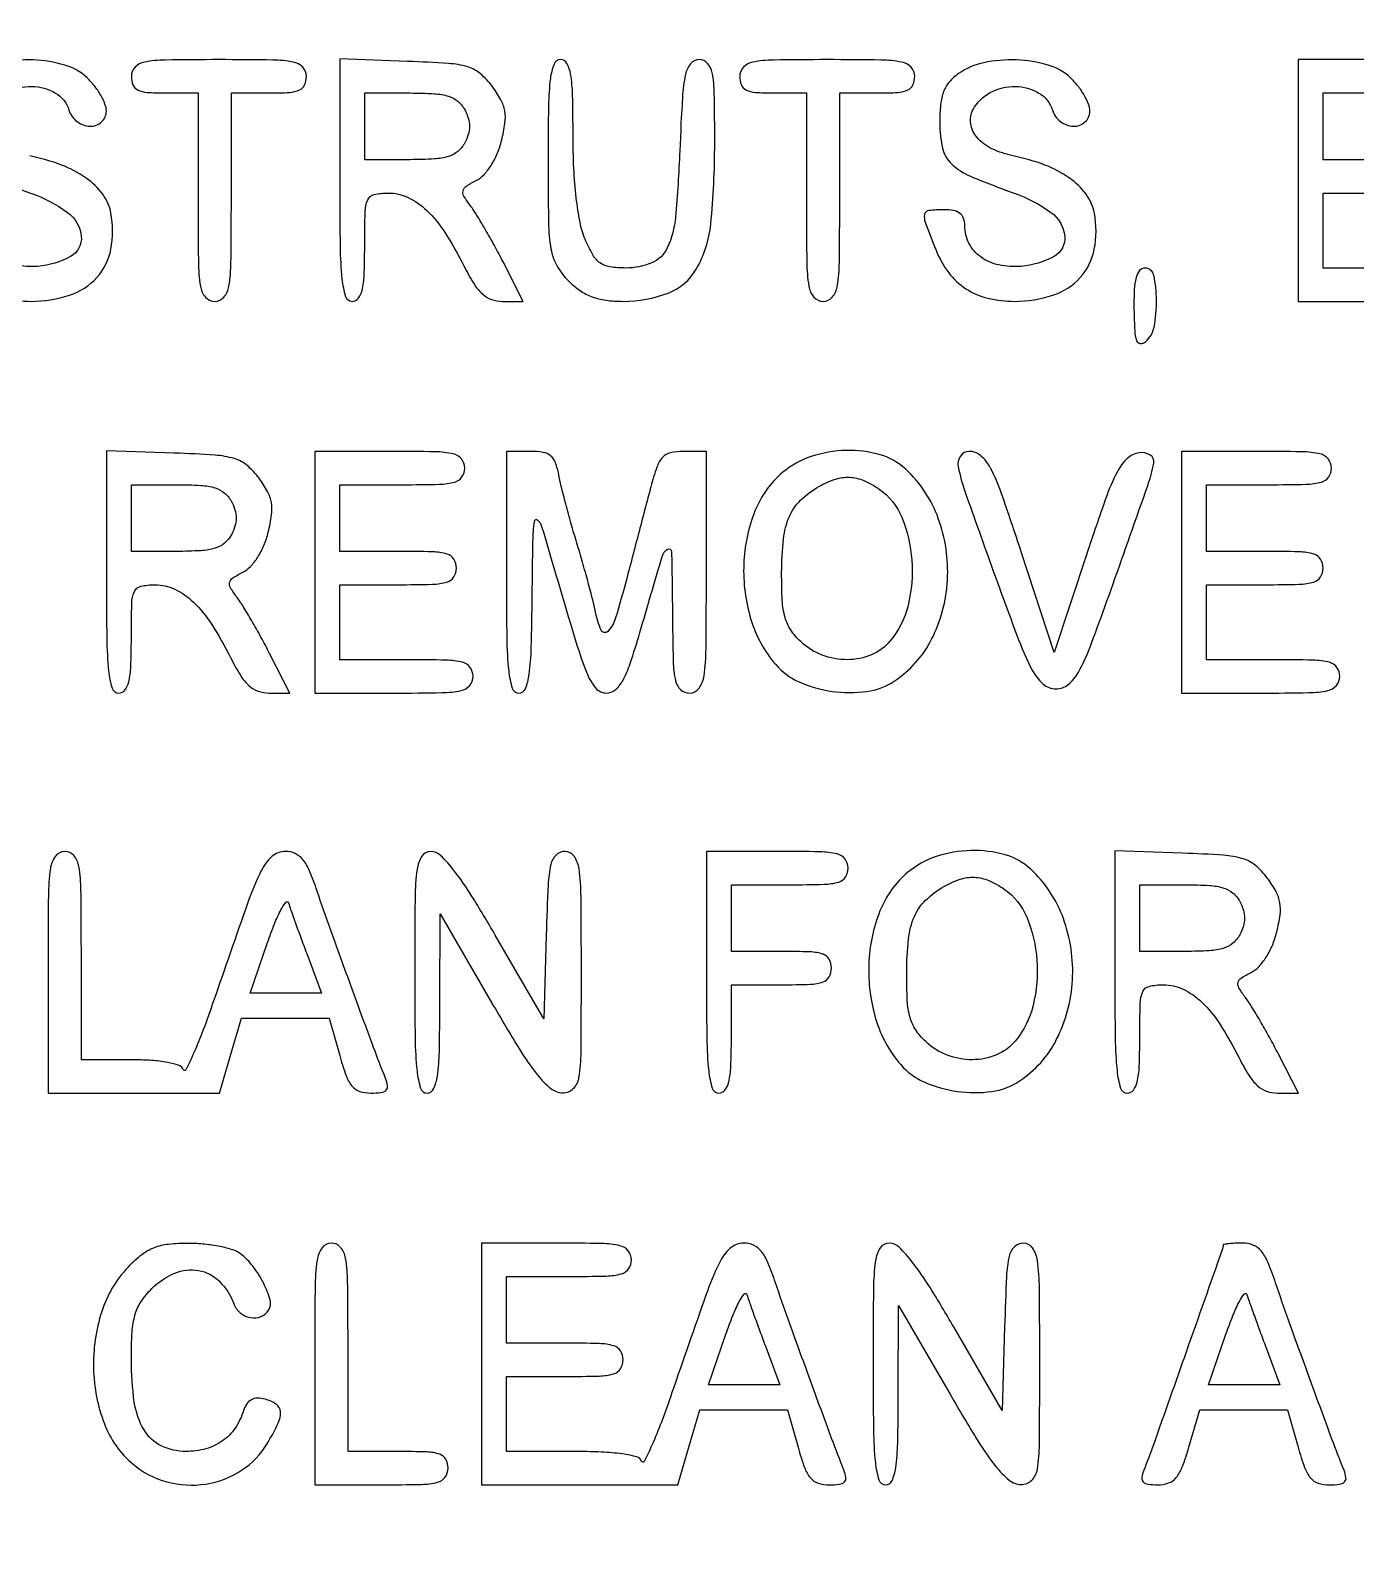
# Model space of a CAD drawing. Extents: x 0 to 1066, y 0 to 761.
# Drawn here: x 856.65 to 870.1, y 282.05 to 297.58 of the extents above; entities that cross this region are included whole.
import ezdxf

# ---------------------------------------------------------------- set-up
doc = ezdxf.new("R2010")
doc.units = 0
doc.header["$MEASUREMENT"] = 0

msp = doc.modelspace()

# ---------------------------------------------------------------- linework, layer by layer
for points in [[(183.390323, 95.266879, 0.000001), (192.989143, 95.254457, 0.000118)], [(479.458836, 95.240684, -0.000004), (502.524384, 95.211821, -0.198594)], [(710.559243, 95.267872, -0.000023), (733.258836, 95.240684, -0.000004), (756.324384, 95.211821, -0.198594)], [(416.092229, 95.24091, -0.000004), (439.072908, 95.212432, -0.198597)], [(542.992229, 95.24091, -0.000004), (565.972908, 95.212432, -0.198597)], [(606.442229, 95.24091, -0.000004), (629.422908, 95.212432, -0.198597)], [(669.892229, 95.24091, -0.000004), (692.872908, 95.212432, -0.198597)], [(856.410437, 296.950003, -0.123853), (856.664831, 297.012498, -0.133716), (856.904153, 296.9459, -0.183571), (857.041673, 296.772472, 0.153609), (857.123587, 296.655812, 0.157876), (857.256616, 296.608661, 0.194842), (857.372596, 296.651972, 0.210147), (857.421, 296.762053, 0.093821), (857.407333, 296.834246, 0.037607), (857.363483, 296.92517, 0.035541), (857.300123, 297.018663, 0.037508), (857.225197, 297.100453, 0.118482), (856.99947, 297.229194, 0.061394), (856.677123, 297.281156, 0.060569), (856.344956, 297.253254, 0.10142)], [(870.2802, 297.2844), (869.5188, 297.2844), (869.5188, 296.0577), (869.5188, 294.831), (870.3225, 294.831, 0.004147)], [(870.3648, 296.2692), (869.7726, 296.2692), (869.7726, 296.6076), (869.7726, 296.946), (870.4071, 296.946, 0.005909)], [(856.38494, 294.863365, 0.059042), (856.658073, 294.831, 0.079385), (857.047277, 294.893186, 0.130563), (857.325088, 295.073824, 0.137881), (857.467228, 295.360302, 0.093265), (857.467428, 295.727047, 0.114024), (857.383895, 295.917928, 0.079467), (857.21487, 296.082686, 0.063948), (856.965522, 296.2145, 0.038754), (856.644366, 296.307234, -0.060203)], [(856.210844, 296.100462, 0.013145), (856.652297, 295.930457, -0.070637), (857.026795, 295.734369, -0.215768), (857.166551, 295.491624, -0.299828), (857.058796, 295.287264, -0.104684), (856.725004, 295.18607, -0.073735), (856.498538, 295.200005, -0.104161)], [(870.4494, 295.1694), (869.7726, 295.1694), (869.7726, 295.5501), (869.7726, 295.9308), (870.3648, 295.9308, 0.006583)]]:
    msp.add_lwpolyline(points, format="xyb")
for points in [[(409.06215, 749.15415), (40.8618, 749.132981), (40.8618, 380.65769), (40.8618, 12.1824), (501.2973, 12.1824), (961.7328, 12.1824), (961.7328, 380.646631), (961.7328, 749.110861), (961.41555, 749.1633, 0.040886), (961.153339, 749.184871, 0.000002), (934.190609, 749.194398, 0.000089), (904.448031, 749.199508, 0.000054), (869.1804, 749.195529, -0.000029), (813.61687, 749.186499, -0.000004), (696.10453, 749.175037, -0.000004), (556.774728, 749.163736, -0.000004)], [(857.6748, 297.1152, 0.094959), (857.691363, 297.028774, 0.184152), (857.73825, 296.977725, 0.098846), (857.831239, 296.95233, 0.017388), (858.0132, 296.946), (858.3516, 296.946), (858.3516, 295.8885, 0.002827), (858.355331, 295.228541, 0.036854), (858.376134, 294.984337, 0.138781), (858.427394, 294.873868, 0.218517), (858.5208, 294.831, 0.218517), (858.614206, 294.873868, 0.138781), (858.665466, 294.984337, 0.036854), (858.686269, 295.228541, 0.002827), (858.69, 295.8885), (858.69, 296.946), (859.0707, 296.946, 0.013964), (859.280458, 296.951859, 0.090841), (859.382663, 296.97655, 0.188085), (859.433234, 297.027595, 0.102588), (859.4514, 297.1152, 0.193568), (859.414202, 297.207685, 0.15568), (859.319213, 297.259221, 0.043488), (859.110205, 297.280467, 0.003595), (858.5631, 297.2844, 0.003595), (858.015995, 297.280467, 0.043488), (857.806988, 297.259221, 0.15568), (857.711998, 297.207685, 0.193568)], [(859.7898, 296.061121, 0.003202), (859.794126, 295.385613, 0.022501), (859.813132, 295.05717, 0.049121), (859.84903, 294.880947, 0.329081), (859.9167, 294.831, 0.232029), (859.978437, 294.86128, 0.108427), (860.017569, 294.9438, 0.047315), (860.038301, 295.099657, 0.00942), (860.0436, 295.3809, -0.00595), (860.047907, 295.742865, -0.096871), (860.073944, 295.860998, -0.238613), (860.13861, 295.914615, -0.056005), (860.282653, 295.9308, -0.111153), (860.484105, 295.885456, -0.081177), (860.67342, 295.754601, -0.058854), (860.85911, 295.527971, -0.025924), (861.050972, 295.19055, 0.021841), (861.150716, 295.011753, 0.069009), (861.23787, 294.906227, 0.100305), (861.330378, 294.850432, 0.085906), (861.442645, 294.831), (861.65385, 294.831), (861.447673, 295.23285, 0.006834), (861.359606, 295.398872, 0.006481), (861.265498, 295.565412, 0.006451), (861.178451, 295.71056, 0.022591), (861.117027, 295.800675, -0.02569), (861.050448, 295.899664, -0.192002), (861.041529, 295.954464, -0.198014), (861.072863, 295.99939, -0.027525), (861.173728, 296.056575, 0.089041), (861.251681, 296.114414, 0.046566), (861.326198, 296.210076, 0.042448), (861.389434, 296.330402, 0.038847), (861.433664, 296.463263, 0.026721), (861.467634, 296.639622, 0.076578), (861.465642, 296.764041, 0.082928), (861.426616, 296.876384, 0.035157), (861.340272, 297.011062, 0.057331), (861.217702, 297.14134, 0.10358), (861.089317, 297.210632, 0.055706), (860.894185, 297.245574, 0.007564), (860.478958, 297.266671), (859.7898, 297.291243)], [(861.9048, 296.265355, 0.003964), (861.909825, 295.631502, 0.037977), (861.93457, 295.362631, 0.086932), (861.99449, 295.193839, 0.067817), (862.112455, 295.038655, 0.045287), (862.229629, 294.94098, 0.061733), (862.351429, 294.877405, 0.057123), (862.492302, 294.842388, 0.032389), (862.667916, 294.831, 0.091481), (863.125683, 294.91546, 0.171956), (863.408483, 295.156325, 0.107033), (863.556519, 295.61613, 0.02456), (863.5968, 296.435683, 0.004091), (863.592658, 296.941882, 0.042042), (863.571704, 297.149879, 0.139542), (863.523441, 297.246871, 0.210994), (863.438467, 297.2844, 0.224554), (863.351966, 297.243489, 0.120063), (863.299604, 297.134607, 0.038088), (863.26881, 296.904674, 0.003955), (863.242025, 296.359462, -0.011778), (863.19835, 295.68571, -0.086058), (863.115504, 295.374262, -0.186836), (862.959786, 295.223354, -0.100409), (862.693824, 295.1694, -0.036356), (862.532066, 295.181177, -0.118728), (862.433154, 295.220881, -0.110433), (862.359163, 295.303102, -0.02926), (862.281183, 295.462783, -0.051176), (862.229626, 295.633361, -0.018965), (862.191264, 295.881597, -0.016895), (862.166692, 296.18199, -0.011958), (862.1586, 296.520283, 0.005918), (862.153805, 296.925443, 0.03524), (862.133938, 297.135897, 0.084231), (862.095749, 297.246437, 0.274093), (862.0317, 297.2844, 0.308918), (861.965515, 297.239195, 0.062189), (861.928584, 297.093409, 0.026926), (861.909283, 296.818339, 0.004053)], [(863.8506, 297.1152, 0.094959), (863.867163, 297.028774, 0.184152), (863.91405, 296.977725, 0.098846), (864.007039, 296.95233, 0.017388), (864.189, 296.946), (864.5274, 296.946), (864.5274, 295.8885, 0.002827), (864.531131, 295.228541, 0.036854), (864.551934, 294.984337, 0.138781), (864.603194, 294.873868, 0.218517), (864.6966, 294.831, 0.218517), (864.790006, 294.873868, 0.138781), (864.841266, 294.984337, 0.036854), (864.862069, 295.228541, 0.002827), (864.8658, 295.8885), (864.8658, 296.946), (865.2465, 296.946, 0.013964), (865.456258, 296.951859, 0.090841), (865.558463, 296.97655, 0.188085), (865.609034, 297.027595, 0.102588), (865.6272, 297.1152, 0.193568), (865.590002, 297.207685, 0.15568), (865.495013, 297.259221, 0.043488), (865.286005, 297.280467, 0.003595), (864.7389, 297.2844, 0.003595), (864.191795, 297.280467, 0.043488), (863.982788, 297.259221, 0.15568), (863.887798, 297.207685, 0.193568)], [(866.07135, 297.142744, 0.064007), (865.978552, 297.058532, 0.085808), (865.920751, 296.960965, 0.066535), (865.890234, 296.831074, 0.024477), (865.881, 296.642558, 0.055339), (865.909637, 296.384612, 0.149321), (865.999873, 296.226124, 0.090969), (866.193644, 296.100462, 0.013145), (866.635097, 295.930457, -0.070637), (867.009595, 295.734369, -0.215768), (867.149351, 295.491624, -0.299828), (867.041596, 295.287264, -0.104684), (866.707804, 295.18607, -0.073735), (866.481338, 295.200005, -0.104161), (866.297047, 295.281473, -0.119079), (866.177723, 295.420312, -0.118782), (866.1348, 295.598443, 0.082235), (866.122346, 295.673652, 0.147435), (866.086233, 295.724134, 0.119852), (866.022024, 295.752694, 0.045016), (865.9233, 295.7616, 0.028442), (865.768893, 295.75281, 0.327023), (865.726792, 295.713913, 0.139119), (865.733429, 295.634742, 0.005125), (865.843289, 295.351801, 0.065244), (865.972077, 295.122052, 0.088006), (866.145442, 294.959238, 0.085852), (866.36774, 294.863365, 0.059042), (866.640873, 294.831, 0.079385), (867.030077, 294.893186, 0.130563), (867.307888, 295.073824, 0.137881), (867.450028, 295.360302, 0.093265), (867.450228, 295.727047, 0.114024), (867.366695, 295.917928, 0.079467), (867.19767, 296.082686, 0.063948), (866.948322, 296.2145, 0.038754), (866.627166, 296.307234, -0.060203), (866.410487, 296.379977, -0.103319), (866.259406, 296.494845, -0.141227), (866.195042, 296.633635, -0.162669), (866.219478, 296.776946, -0.149104), (866.393237, 296.950003, -0.123853), (866.647631, 297.012498, -0.133716), (866.886953, 296.9459, -0.183571), (867.024473, 296.772472, 0.153609), (867.106387, 296.655812, 0.157876), (867.239416, 296.608661, 0.194842), (867.355396, 296.651972, 0.210147), (867.4038, 296.762053, 0.093821), (867.390133, 296.834246, 0.037607), (867.346283, 296.92517, 0.035541), (867.282923, 297.018663, 0.037508), (867.207997, 297.100453, 0.118482), (866.98227, 297.229194, 0.061394), (866.659923, 297.281156, 0.060569), (866.327756, 297.253254, 0.10142)], [(861.0588, 296.7768, -0.049536), (861.094962, 296.689426, -0.073486), (861.107053, 296.6076, -0.073486), (861.094962, 296.525774, -0.049536), (861.0588, 296.4384, -0.09537), (860.989905, 296.353475, -0.100861), (860.895666, 296.302233, -0.059921), (860.750632, 296.276248, -0.014397), (860.505923, 296.2692), (860.0436, 296.2692), (860.0436, 296.6076), (860.0436, 296.946), (860.505923, 296.946, -0.014397), (860.750632, 296.938952, -0.059921), (860.895666, 296.912967, -0.100861), (860.989905, 296.861725, -0.09537)], [(867.852687, 294.749413, 0.009264), (867.860032, 294.53099, 0.072827), (867.879898, 294.431733, 0.300554), (867.916813, 294.404022, 0.190435), (867.969811, 294.421371, 0.174687), (868.05728, 294.56991, 0.048732), (868.081621, 294.84293, 0.050664), (868.053694, 295.096456, 0.353693), (867.963476, 295.1694, 0.226957), (867.910049, 295.143832, 0.105432), (867.874526, 295.073554, 0.053591), (867.855544, 294.948659, 0.014711)], [(857.421, 292.084921, 0.003202), (857.425326, 291.409413, 0.022501), (857.444332, 291.08097, 0.049121), (857.48023, 290.904747, 0.329081), (857.5479, 290.8548, 0.232029), (857.609637, 290.88508, 0.108427), (857.648769, 290.9676, 0.047315), (857.669501, 291.123457, 0.00942), (857.6748, 291.4047, -0.00595), (857.679107, 291.766665, -0.096871), (857.705144, 291.884798, -0.238613), (857.76981, 291.938415, -0.056005), (857.913853, 291.9546, -0.111153), (858.115305, 291.909256, -0.081177), (858.30462, 291.778401, -0.058854), (858.49031, 291.551771, -0.025924), (858.682172, 291.21435, 0.021841), (858.781916, 291.035553, 0.069009), (858.86907, 290.930027, 0.100305), (858.961578, 290.874232, 0.085906), (859.073845, 290.8548), (859.28505, 290.8548), (859.078873, 291.25665, 0.006834), (858.990806, 291.422672, 0.006481), (858.896698, 291.589212, 0.006451), (858.809651, 291.73436, 0.022591), (858.748227, 291.824475, -0.02569), (858.681648, 291.923464, -0.192002), (858.672729, 291.978264, -0.198014), (858.704063, 292.02319, -0.027525), (858.804928, 292.080375, 0.089041), (858.882881, 292.138214, 0.046566), (858.957398, 292.233876, 0.042448), (859.020634, 292.354202, 0.038847), (859.064864, 292.487063, 0.026721), (859.098834, 292.663422, 0.076578), (859.096842, 292.787841, 0.082928), (859.057816, 292.900184, 0.035157), (858.971472, 293.034862, 0.057331), (858.848902, 293.16514, 0.10358), (858.720517, 293.234432, 0.055706), (858.525385, 293.269374, 0.007564), (858.110158, 293.290471), (857.421, 293.315043)], [(859.536, 292.0815), (859.536, 290.8548), (860.3397, 290.8548, 0.004147), (860.830409, 290.85887, 0.047763), (861.021788, 290.880403, 0.16431), (861.109194, 290.931993, 0.179874), (861.1434, 291.024, 0.157888), (861.11386, 291.115216, 0.176663), (861.03765, 291.166763, 0.055952), (860.872778, 291.188853, 0.005351), (860.4666, 291.1932), (859.7898, 291.1932), (859.7898, 291.5739), (859.7898, 291.9546), (860.382, 291.9546, 0.006583), (860.731892, 291.959207, 0.063075), (860.879025, 291.981793, 0.183695), (860.94787, 292.033226, 0.142406), (860.9742, 292.1238, 0.142406), (860.94787, 292.214374, 0.183695), (860.879025, 292.265807, 0.063075), (860.731892, 292.288393, 0.006583), (860.382, 292.293), (859.7898, 292.293), (859.7898, 292.6314), (859.7898, 292.9698), (860.4243, 292.9698, 0.005909), (860.802326, 292.974267, 0.059311), (860.958338, 292.99659, 0.180365), (861.030856, 293.048088, 0.150217), (861.0588, 293.139, 0.17273), (861.026127, 293.230757, 0.168559), (860.942475, 293.28235, 0.050222), (860.759922, 293.304049, 0.004487), (860.2974, 293.3082), (859.536, 293.3082)], [(861.4818, 292.0815, 0.003213), (861.486128, 291.407979, 0.022561), (861.505138, 291.0804, 0.049302), (861.541053, 290.904677, 0.328801), (861.6087, 290.8548, 0.305395), (861.674934, 290.899416, 0.062503), (861.713202, 291.043064, 0.027449), (861.73501, 291.31296, 0.004264), (861.744237, 291.84885, -0.002416), (861.751585, 292.392322, -0.029471), (861.767646, 292.599743, -0.603012), (861.799412, 292.611314, -0.138127), (861.839891, 292.5468, 0.001112), (862.173407, 291.421184, 0.020238), (862.295004, 291.067051, 0.077221), (862.387219, 290.907977, 0.226588), (862.498537, 290.8548, 0.178321), (862.586745, 290.887292, 0.090477), (862.662567, 290.980202, 0.045479), (862.739222, 291.15508, 0.010027), (862.836809, 291.46815, -0.001209), (863.063105, 292.241915, -0.180504), (863.117926, 292.314917, -0.586533), (863.158968, 292.292953, -0.002598), (863.167121, 291.67965, 0.004063), (863.175282, 291.17661, 0.046466), (863.198447, 290.979891, 0.159576), (863.250738, 290.889936, 0.183972), (863.343, 290.8548, 0.240299), (863.437322, 290.902909, 0.123223), (863.488133, 291.029287, 0.031956), (863.508611, 291.308638, 0.002322), (863.5122, 292.0815), (863.5122, 293.3082), (863.277635, 293.3082, 0.057703), (863.147547, 293.293137, 0.150789), (863.067217, 293.246084, 0.102355), (863.009277, 293.148896, 0.018959), (862.94828, 292.94865, 0.000085), (862.901537, 292.771226, 0.000034), (862.83725, 292.526972, 0.000033), (862.767816, 292.26302, 0.000041), (862.703414, 292.01805, -0.009374), (862.589979, 291.617152, -0.115475), (862.510991, 291.480601, -0.538762), (862.444054, 291.492223, -0.053672), (862.385397, 291.67965, 0.012912), (862.358267, 291.799909, 0.003926), (862.311047, 291.980641, 0.003928), (862.254936, 292.182394, 0.004276), (862.197178, 292.3776, -0.00492), (862.139694, 292.572806, -0.004529), (862.084402, 292.774559, -0.004526), (862.038371, 292.955301, -0.014927), (862.012681, 293.07555, 0.043617), (861.979778, 293.195463, 0.134321), (861.931198, 293.263221, 0.130778), (861.854029, 293.297834, 0.040414), (861.725998, 293.3082), (861.4818, 293.3082)], [(864.288403, 293.096173, 0.123885), (864.005212, 292.703477, 0.085485), (863.891637, 292.164557, 0.082885), (863.964108, 291.602536, 0.104562), (864.215839, 291.143926, 0.111799), (864.453809, 290.967575, 0.06908), (864.790208, 290.871881, 0.069045), (865.140165, 290.871415, 0.111332), (865.418082, 290.975481, 0.131426), (865.798839, 291.40146, 0.103697), (865.959254, 292.001111, 0.101152), (865.86659, 292.627453, 0.118621), (865.535971, 293.127019, 0.118666), (865.276235, 293.273601, 0.075716), (864.930556, 293.317538, 0.073305), (864.575541, 293.256207, 0.095814)], [(866.42126, 292.10265, 0.003393), (866.684469, 291.387787, 0.031784), (866.819064, 291.088905, 0.088186), (866.930121, 290.946571, 0.185146), (867.059142, 290.8971, 0.171713), (867.185248, 290.941724, 0.097838), (867.290069, 291.067308, 0.035907), (867.410975, 291.331853, 0.004013), (867.637504, 291.9546, 0.000902), (867.991812, 292.959258, 0.03521), (868.05418, 293.187396, 0.313686), (868.01774, 293.270901, 0.175088), (867.904183, 293.294482, 0.158568), (867.783343, 293.235147, 0.080982), (867.681565, 293.097942, 0.034439), (867.566742, 292.832135, 0.004852), (867.373655, 292.266966), (867.043166, 291.268032), (866.708171, 292.288116, 0.004319), (866.508481, 292.878921, 0.035828), (866.396719, 293.138755, 0.094668), (866.298192, 293.263989, 0.180786), (866.179913, 293.3082, 0.252582), (866.090496, 293.259952, 0.197186), (866.069118, 293.149857, 0.035219), (866.139413, 292.893869, 0.0019)], [(868.3344, 292.0815), (868.3344, 290.8548), (869.1381, 290.8548, 0.004147), (869.628809, 290.85887, 0.047763), (869.820188, 290.880403, 0.16431), (869.907594, 290.931993, 0.179874), (869.9418, 291.024, 0.157888), (869.91226, 291.115216, 0.176663), (869.83605, 291.166763, 0.055952), (869.671178, 291.188853, 0.005351), (869.265, 291.1932), (868.5882, 291.1932), (868.5882, 291.5739), (868.5882, 291.9546), (869.1804, 291.9546, 0.006583), (869.530292, 291.959207, 0.063075), (869.677425, 291.981793, 0.183695), (869.74627, 292.033226, 0.142406), (869.7726, 292.1238, 0.142406), (869.74627, 292.214374, 0.183695), (869.677425, 292.265807, 0.063075), (869.530292, 292.288393, 0.006583), (869.1804, 292.293), (868.5882, 292.293), (868.5882, 292.6314), (868.5882, 292.9698), (869.2227, 292.9698, 0.005909), (869.600726, 292.974267, 0.059311), (869.756738, 292.99659, 0.180365), (869.829256, 293.048088, 0.150217), (869.8572, 293.139, 0.17273), (869.824527, 293.230757, 0.168559), (869.740875, 293.28235, 0.050222), (869.558322, 293.304049, 0.004487), (869.0958, 293.3082), (868.3344, 293.3082)], [(865.267497, 292.924439, -0.143223), (865.495198, 292.640123, -0.079931), (865.59766, 292.204953, -0.077332), (865.559465, 291.743818, -0.11509), (865.378196, 291.38355, -0.119537), (865.189784, 291.243995, -0.098447), (864.944127, 291.193352, -0.09388), (864.687677, 291.240062, -0.097006), (864.469403, 291.377147, -0.056872), (864.368483, 291.49624, -0.080028), (864.310587, 291.622596, -0.054705), (864.282763, 291.794324, -0.014142), (864.276291, 292.075097, -0.025001), (864.295355, 292.419955, -0.075567), (864.354782, 292.646938, -0.098225), (864.468237, 292.811805, -0.062967), (864.6543, 292.952219, -0.051006), (864.819066, 293.025558, -0.090781), (864.965714, 293.045595, -0.090761), (865.109971, 293.012381, -0.050966)], [(858.69, 292.8006, -0.049536), (858.726162, 292.713226, -0.073486), (858.738253, 292.6314, -0.073486), (858.726162, 292.549574, -0.049536), (858.69, 292.4622, -0.09537), (858.621105, 292.377275, -0.100861), (858.526866, 292.326033, -0.059921), (858.381832, 292.300048, -0.014397), (858.137123, 292.293), (857.6748, 292.293), (857.6748, 292.6314), (857.6748, 292.9698), (858.137123, 292.9698, -0.014397), (858.381832, 292.962752, -0.059921), (858.526866, 292.936767, -0.100861), (858.621105, 292.885525, -0.09537)], [(856.8288, 288.0207), (856.8288, 286.794), (857.698631, 286.794), (858.568461, 286.794), (858.680868, 287.1747), (858.793276, 287.5554), (859.238243, 287.5554), (859.683211, 287.5554), (859.7898, 287.1747, 0.017944), (859.855185, 286.96979, 0.087286), (859.915412, 286.864331, 0.141822), (859.992634, 286.811952, 0.078722), (860.105946, 286.794, 0.029308), (860.211092, 286.800168, 0.166988), (860.260822, 286.824076, 0.236769), (860.275664, 286.867866, 0.061225), (860.25589, 286.94205, -0.006965), (860.133601, 287.258406, -0.001209), (859.912345, 287.85984, -0.001323), (859.692617, 288.466587, -0.005089), (859.560852, 288.84555, 0.017956), (859.483884, 289.049814, 0.070049), (859.415108, 289.165564, 0.117315), (859.337569, 289.225896, 0.107327), (859.238542, 289.2474, 0.184102), (859.101254, 289.195076, 0.099007), (858.990761, 289.048264, 0.027305), (858.853951, 288.718447, 0.001738), (858.509811, 287.730301, -0.007137), (858.401957, 287.431057, -0.013896), (858.305929, 287.196103, -0.012768), (858.22768, 287.030459, -0.667021), (858.20165, 287.032351, 0.233159), (858.159723, 287.074743, 0.036901), (858.043215, 287.105613, 0.031075), (857.87875, 287.125964, 0.015247), (857.66775, 287.1324), (857.1672, 287.1324), (857.1672, 288.1899, 0.002827), (857.163469, 288.849859, 0.036854), (857.142666, 289.094062, 0.138781), (857.091406, 289.204532, 0.218517), (856.998, 289.2474, 0.240299), (856.903678, 289.199291, 0.123223), (856.852867, 289.072912, 0.031956), (856.832389, 288.793562, 0.002322)], [(860.5512, 288.0207, 0.003213), (860.555528, 287.347179, 0.022561), (860.574538, 287.0196, 0.049302), (860.610453, 286.843877, 0.328801), (860.6781, 286.794, 0.295501), (860.743472, 286.836331, 0.070336), (860.781206, 286.967031, 0.029944), (860.80124, 287.214594, 0.004715), (860.806837, 287.70345), (860.808674, 288.6129), (861.335587, 287.706757, 0.006242), (861.614961, 287.239824, 0.029041), (861.794682, 286.982537, 0.052989), (861.931926, 286.842038, 0.170079), (862.05285, 286.797307, 0.199339), (862.161131, 286.840073, 0.163117), (862.218825, 286.951506, 0.036571), (862.239904, 287.210381, 0.002034), (862.2432, 288.0207, 0.002367), (862.239569, 288.787872, 0.031318), (862.219184, 289.070183, 0.117824), (862.169377, 289.198877, 0.246563), (862.07696, 289.2474, 0.195513), (861.986155, 289.210482, 0.145553), (861.932852, 289.115056, 0.043894), (861.905339, 288.908793, 0.004128), (861.88661, 288.397518), (861.8625, 287.547636), (861.369317, 288.397518, 0.007787), (861.129238, 288.796783, 0.025041), (860.952401, 289.05141, 0.035073), (860.814547, 289.206318, 0.195814), (860.713667, 289.2474, 0.254619), (860.623661, 289.198388, 0.110911), (860.575151, 289.066558, 0.030502), (860.554887, 288.780386, 0.002427)], [(863.5122, 288.0207, 0.003213), (863.516528, 287.347179, 0.022561), (863.535538, 287.0196, 0.049302), (863.571453, 286.843877, 0.328801), (863.6391, 286.794, 0.232029), (863.700837, 286.82428, 0.108427), (863.739969, 286.9068, 0.047315), (863.760701, 287.062657, 0.00942), (863.766, 287.3439), (863.766, 287.8938), (864.2736, 287.8938, 0.008455), (864.567298, 287.898767, 0.072107), (864.6966, 287.922, 0.188641), (864.758132, 287.973268, 0.12648), (864.7812, 288.063, 0.12648), (864.758132, 288.152732, 0.188641), (864.6966, 288.204, 0.072107), (864.567298, 288.227233, 0.008455), (864.2736, 288.2322), (863.766, 288.2322), (863.766, 288.5706), (863.766, 288.909), (864.3582, 288.909, 0.006583), (864.708092, 288.913607, 0.063075), (864.855225, 288.936193, 0.183695), (864.92407, 288.987626, 0.142406), (864.9504, 289.0782, 0.165398), (864.919283, 289.169695, 0.1727), (864.839363, 289.221274, 0.052938), (864.665645, 289.243157, 0.004884), (864.2313, 289.2474), (863.5122, 289.2474)], [(865.557403, 289.035373, 0.123885), (865.274212, 288.642677, 0.085485), (865.160637, 288.103757, 0.082885), (865.233108, 287.541736, 0.104562), (865.484839, 287.083126, 0.111799), (865.722809, 286.906775, 0.06908), (866.059208, 286.811081, 0.069045), (866.409165, 286.810615, 0.111332), (866.687082, 286.914681, 0.131426), (867.067839, 287.34066, 0.103697), (867.228254, 287.940311, 0.101152), (867.13559, 288.566653, 0.118621), (866.804971, 289.066219, 0.118666), (866.545235, 289.212801, 0.075716), (866.199556, 289.256738, 0.073305), (865.844541, 289.195407, 0.095814)], [(867.6576, 288.024121, 0.003202), (867.661926, 287.348613, 0.022501), (867.680932, 287.02017, 0.049121), (867.71683, 286.843947, 0.329081), (867.7845, 286.794, 0.232029), (867.846237, 286.82428, 0.108427), (867.885369, 286.9068, 0.047315), (867.906101, 287.062657, 0.00942), (867.9114, 287.3439, -0.00595), (867.915707, 287.705865, -0.096871), (867.941744, 287.823998, -0.238613), (868.00641, 287.877615, -0.056005), (868.150453, 287.8938, -0.111153), (868.351905, 287.848456, -0.081177), (868.54122, 287.717601, -0.058854), (868.72691, 287.490971, -0.025924), (868.918772, 287.15355, 0.021841), (869.018516, 286.974753, 0.069009), (869.10567, 286.869227, 0.100305), (869.198178, 286.813432, 0.085906), (869.310445, 286.794), (869.52165, 286.794), (869.315473, 287.19585, 0.006834), (869.227406, 287.361872, 0.006481), (869.133298, 287.528412, 0.006451), (869.046251, 287.67356, 0.022591), (868.984827, 287.763675, -0.02569), (868.918248, 287.862664, -0.192002), (868.909329, 287.917464, -0.198014), (868.940663, 287.96239, -0.027525), (869.041528, 288.019575, 0.089041), (869.119481, 288.077414, 0.046566), (869.193998, 288.173076, 0.042448), (869.257234, 288.293402, 0.038847), (869.301464, 288.426263, 0.026721), (869.335434, 288.602622, 0.076578), (869.333442, 288.727041, 0.082928), (869.294416, 288.839384, 0.035157), (869.208072, 288.974062, 0.057331), (869.085502, 289.10434, 0.10358), (868.957117, 289.173632, 0.055706), (868.761985, 289.208574, 0.007564), (868.346758, 289.229671), (867.6576, 289.254243)], [(866.536497, 288.863639, -0.143223), (866.764198, 288.579323, -0.079931), (866.86666, 288.144153, -0.077332), (866.828465, 287.683018, -0.11509), (866.647196, 287.32275, -0.119537), (866.458784, 287.183195, -0.098447), (866.213127, 287.132552, -0.09388), (865.956677, 287.179262, -0.097006), (865.738403, 287.316347, -0.056872), (865.637483, 287.43544, -0.080028), (865.579587, 287.561796, -0.054705), (865.551763, 287.733524, -0.014142), (865.545291, 288.014297, -0.025001), (865.564355, 288.359155, -0.075567), (865.623782, 288.586138, -0.098225), (865.737237, 288.751005, -0.062967), (865.9233, 288.891419, -0.051006), (866.088066, 288.964758, -0.090781), (866.234714, 288.984795, -0.090761), (866.378971, 288.951581, -0.050966)], [(868.9266, 288.7398, -0.049536), (868.962762, 288.652426, -0.073486), (868.974853, 288.5706, -0.073486), (868.962762, 288.488774, -0.049536), (868.9266, 288.4014, -0.09537), (868.857705, 288.316475, -0.100861), (868.763466, 288.265233, -0.059921), (868.618432, 288.239248, -0.014397), (868.373723, 288.2322), (867.9114, 288.2322), (867.9114, 288.5706), (867.9114, 288.909), (868.373723, 288.909, -0.014397), (868.618432, 288.901952, -0.059921), (868.763466, 288.875967, -0.100861), (868.857705, 288.824725, -0.09537)], [(859.454555, 288.21105), (859.604344, 287.8092), (859.242038, 287.8092), (858.879732, 287.8092), (859.057543, 288.323618, -0.011999), (859.128293, 288.513424, -0.026422), (859.193317, 288.653859, -0.047278), (859.243634, 288.730501, -0.601846), (859.27006, 288.725468, 0.009837), (859.291896, 288.659295, 0.001488), (859.338571, 288.527923, 0.001668), (859.394662, 288.373156, 0.001442)], [(857.641429, 285.02672, 0.114205), (857.373561, 284.57634, 0.083506), (857.290634, 283.998364, 0.085163), (857.401164, 283.435894, 0.127519), (857.689603, 283.029827, 0.108551), (858.035466, 282.848335, 0.105254), (858.429605, 282.825743, 0.106878), (858.794022, 282.965173, 0.11522), (859.056718, 283.239912, 0.021165), (859.165399, 283.443061, 0.127063), (859.188565, 283.559649, 0.232712), (859.145827, 283.635358, 0.086167), (859.031343, 283.687543, 0.067058), (858.954489, 283.696955, 0.120753), (858.893362, 283.681191, 0.12276), (858.847109, 283.639209, 0.07065), (858.814301, 283.571011, -0.072622), (858.728176, 283.393771, -0.089596), (858.599695, 283.262859, -0.08774), (858.431231, 283.183338, -0.066597), (858.228387, 283.1562, -0.114856), (857.978275, 283.214422, -0.145297), (857.804722, 283.374808, -0.099183), (857.705115, 283.657734, -0.035212), (857.6748, 284.087669, -0.014703), (857.683129, 284.370843, -0.055361), (857.713025, 284.545621, -0.07729), (857.774479, 284.678112, -0.049247), (857.882455, 284.809745, -0.096703), (858.116025, 284.967012, -0.146157), (858.358027, 284.993624, -0.15206), (858.568232, 284.88351, -0.107279), (858.713738, 284.65785, 0.127947), (858.780011, 284.563726, 0.131147), (858.88316, 284.514914, 0.142401), (858.990476, 284.525866, 0.159485), (859.069619, 284.592652, 0.211029), (859.083763, 284.694773, 0.047286), (859.018219, 284.862349, 0.046742), (858.910102, 285.03451, 0.065556), (858.781931, 285.162759, 0.088545), (858.704829, 285.202719, 0.025252), (858.573736, 285.236336, 0.02458), (858.419306, 285.259894, 0.023821), (858.261678, 285.268509, 0.026305), (858.05163, 285.258919, 0.068477), (857.904786, 285.223766, 0.074054), (857.779648, 285.152192, 0.034872)], [(859.536, 284.0445), (859.536, 282.8178), (860.2128, 282.8178, 0.005351), (860.618978, 282.822147, 0.055952), (860.78385, 282.844237, 0.176663), (860.86006, 282.895784, 0.157888), (860.8896, 282.987, 0.12648), (860.866532, 283.076732, 0.188641), (860.805, 283.128, 0.072107), (860.675698, 283.151233, 0.008455), (860.382, 283.1562), (859.8744, 283.1562), (859.8744, 284.2137, 0.002827), (859.870669, 284.873659, 0.036854), (859.849866, 285.117863, 0.138781), (859.798606, 285.228332, 0.218517), (859.7052, 285.2712, 0.240299), (859.610878, 285.223091, 0.123223), (859.560067, 285.096712, 0.031956), (859.539589, 284.817362, 0.002322)], [(861.228, 284.0445), (861.228, 282.8178), (862.224731, 282.8178), (863.221461, 282.8178), (863.333868, 283.1985), (863.446276, 283.5792), (863.891243, 283.5792), (864.336211, 283.5792), (864.4428, 283.1985, 0.017944), (864.508185, 282.99359, 0.087286), (864.568412, 282.888131, 0.141822), (864.645634, 282.835752, 0.078722), (864.758946, 282.8178, 0.029308), (864.864092, 282.823968, 0.166988), (864.913822, 282.847876, 0.236769), (864.928664, 282.891666, 0.061225), (864.90889, 282.96585, -0.006965), (864.786601, 283.282206, -0.001209), (864.565345, 283.88364, -0.001323), (864.345617, 284.490387, -0.005089), (864.213852, 284.86935, 0.017956), (864.136884, 285.073614, 0.070049), (864.068108, 285.189364, 0.117315), (863.990569, 285.249696, 0.107327), (863.891542, 285.2712, 0.184102), (863.754254, 285.218876, 0.099007), (863.643761, 285.072064, 0.027305), (863.506951, 284.742247, 0.001738), (863.162811, 283.754101, -0.007137), (863.054957, 283.454857, -0.013896), (862.958929, 283.219903, -0.012768), (862.88068, 283.054259, -0.667021), (862.85465, 283.056151, 0.252289), (862.807106, 283.100869, 0.029802), (862.659972, 283.130837, 0.025305), (862.446284, 283.150283, 0.010037), (862.15155, 283.1562), (861.4818, 283.1562), (861.4818, 283.5369), (861.4818, 283.9176), (862.074, 283.9176, 0.006583), (862.423892, 283.922207, 0.063075), (862.571025, 283.944793, 0.183695), (862.63987, 283.996226, 0.142406), (862.6662, 284.0868, 0.142406), (862.63987, 284.177374, 0.183695), (862.571025, 284.228807, 0.063075), (862.423892, 284.251393, 0.006583), (862.074, 284.256), (861.4818, 284.256), (861.4818, 284.5944), (861.4818, 284.9328), (862.1163, 284.9328, 0.005909), (862.494326, 284.937267, 0.059311), (862.650338, 284.95959, 0.180365), (862.722856, 285.011088, 0.150217), (862.7508, 285.102, 0.17273), (862.718127, 285.193757, 0.168559), (862.634475, 285.24535, 0.050222), (862.451922, 285.267049, 0.004487), (861.9894, 285.2712), (861.228, 285.2712)], [(865.2042, 284.0445, 0.003213), (865.208528, 283.370979, 0.022561), (865.227538, 283.0434, 0.049302), (865.263453, 282.867677, 0.328801), (865.3311, 282.8178, 0.295501), (865.396472, 282.860131, 0.070336), (865.434206, 282.990831, 0.029944), (865.45424, 283.238394, 0.004715), (865.459837, 283.72725), (865.461674, 284.6367), (865.988587, 283.730557, 0.006242), (866.267961, 283.263624, 0.029041), (866.447682, 283.006337, 0.052989), (866.584926, 282.865838, 0.170079), (866.70585, 282.821107, 0.199339), (866.814131, 282.863873, 0.163117), (866.871825, 282.975306, 0.036571), (866.892904, 283.234181, 0.002034), (866.8962, 284.0445, 0.002367), (866.892569, 284.811672, 0.031318), (866.872184, 285.093983, 0.117824), (866.822377, 285.222677, 0.246563), (866.72996, 285.2712, 0.195513), (866.639155, 285.234282, 0.145553), (866.585852, 285.138856, 0.043894), (866.558339, 284.932593, 0.004128), (866.53961, 284.421318), (866.5155, 283.571436), (866.022317, 284.421318, 0.007787), (865.782238, 284.820583, 0.025041), (865.605401, 285.07521, 0.035073), (865.467547, 285.230118, 0.195814), (865.366667, 285.2712, 0.254619), (865.276661, 285.222188, 0.110911), (865.228151, 285.090358, 0.030502), (865.207887, 284.804186, 0.002427)], [(868.757395, 285.25005, -0.084799), (868.750891, 285.212034, -0.000052), (868.38492, 284.173262, -0.000388), (868.049376, 283.223528, -0.009822), (867.952375, 282.96585, 0.060048), (867.932783, 282.892119, 0.230938), (867.947032, 282.848262, 0.170663), (867.995125, 282.824154, 0.031659), (868.095379, 282.8178, 0.086283), (868.203494, 282.836597, 0.134827), (868.280323, 282.890559, 0.082591), (868.342396, 282.99757, 0.018432), (868.409868, 283.1985), (868.522276, 283.5792), (868.967243, 283.5792), (869.412211, 283.5792), (869.5188, 283.1985, 0.017944), (869.584185, 282.99359, 0.087286), (869.644412, 282.888131, 0.141822), (869.721634, 282.835752, 0.078722), (869.834946, 282.8178, 0.029308), (869.940092, 282.823968, 0.166988), (869.989822, 282.847876, 0.236769), (870.004664, 282.891666, 0.061225), (869.98489, 282.96585, -0.006965), (869.862601, 283.282206, -0.001209), (869.641345, 283.88364, -0.001323), (869.421617, 284.490387, -0.005089), (869.289852, 284.86935, 0.017403), (869.211081, 285.0791, 0.074917), (869.142322, 285.192875, 0.125362), (869.062616, 285.250772, 0.094981), (868.956049, 285.2712, 0.00999), (868.879884, 285.269678, 0.016528), (868.815752, 285.264987, 0.010464), (868.764648, 285.258462, 0.371455)], [(864.107555, 284.23485), (864.257344, 283.833), (863.895038, 283.833), (863.532732, 283.833), (863.710543, 284.347418, -0.011999), (863.781293, 284.537224, -0.026422), (863.846317, 284.677659, -0.047278), (863.896634, 284.754301, -0.601846), (863.92306, 284.749268, 0.009837), (863.944896, 284.683095, 0.001488), (863.991571, 284.551723, 0.001668), (864.047662, 284.396956, 0.001442)], [(869.183555, 284.23485), (869.333344, 283.833), (868.971038, 283.833), (868.608732, 283.833), (868.786543, 284.347418, -0.011999), (868.857293, 284.537224, -0.026422), (868.922317, 284.677659, -0.047278), (868.972634, 284.754301, -0.601846), (868.99906, 284.749268, 0.009837), (869.020896, 284.683095, 0.001488), (869.067571, 284.551723, 0.001668), (869.123662, 284.396956, 0.001442)]]:
    msp.add_lwpolyline(points, format="xyb", close=True)

doc.saveas('drawing.dxf')
